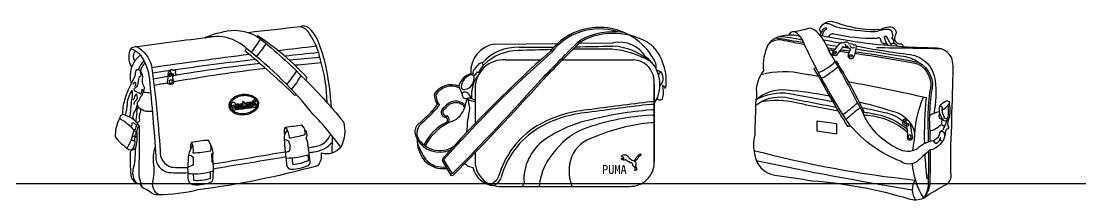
# Model space of a CAD drawing. Header units: inches. Extents: x 8.4 to 50.9, y 14.4 to 39.2.
# Drawn here: x 16.184 to 18.763, y 27.529 to 27.965 of the extents above; entities that cross this region are included whole.
import ezdxf

# ---------------------------------------------------------------- set-up
doc = ezdxf.new("R2010")
doc.units = ezdxf.units.IN
doc.header["$MEASUREMENT"] = 0
doc.layers.add('02', color=2, linetype='Continuous')
doc.layers.add('1', color=1, linetype='Continuous')
doc.styles.add('DIM', font='txt_____.ttf')

msp = doc.modelspace()

# ---------------------------------------------------------------- linework, layer by layer
at = {"layer": '02'}
for p, q in [((17.3369, 27.909), (17.4896, 27.9109)), ((17.542, 27.9115), (17.6243, 27.9125)), ((17.3627, 27.8709), (17.449, 27.8709)), ((17.5014, 27.8709), (17.6741, 27.8709)), ((17.742, 27.8403), (17.7306, 27.8458)), ((17.7245, 27.8108), (17.7245, 27.6208)), ((17.7245, 27.6202), (17.7245, 27.8108)), ((17.2886, 27.8022), (17.2886, 27.7154)), ((17.2886, 27.8022), (17.2886, 27.7154)), ((17.2886, 27.6443), (17.2886, 27.6217)), ((17.2886, 27.6443), (17.2886, 27.6217)), ((17.3531, 27.5622), (17.6643, 27.5622))]:
    msp.add_line(p, q, dxfattribs=at)
for points in [[(18.1307, 27.9371, -0.182061), (18.1274, 27.9465, -0.240767), (18.1519, 27.9652, -0.047444), (18.1767, 27.9586, 0.09533), (18.2781, 27.9455, -0.136165), (18.2955, 27.9511, -0.724018), (18.3099, 27.9282, 0.526469), (18.3239, 27.9099, -0.616459), (18.3292, 27.9025)], [(18.3031, 27.9227, 0.524167), (18.2952, 27.9449, 0.084648), (18.2632, 27.9389, -0.046951), (18.1659, 27.9509, 0.187343), (18.1374, 27.9588)], [(16.4657, 27.6884, -0.057174), (16.4611, 27.6506, -0.077694), (16.4558, 27.6034, 0.210079), (16.4636, 27.5705, -0.127869), (16.4738, 27.5671, 0.230548), (16.4838, 27.5568, -0.108941), (16.4996, 27.5478, 0.221971), (16.517, 27.5424, 0.056427), (16.6143, 27.5542, 0.033441), (16.9064, 27.6132, 0.19494), (16.9148, 27.6438, 0.300692), (16.9616, 27.6581, 0.035708), (16.8947, 27.7376, 0.059702), (16.7329, 27.8975, 0.27077), (16.6318, 27.9236, -0.24136), (16.6359, 27.9268, -0.083981), (16.7034, 27.9432, -0.086102), (16.7544, 27.9303, -0.035864), (16.8673, 27.8303, -0.031415), (16.968, 27.7194, -0.196556), (16.9616, 27.6581)], [(16.9393, 27.7539, 0.031037), (16.9252, 27.8568, 0.037473), (16.9085, 27.9115, 0.112391), (16.8867, 27.9463, 0.154324), (16.8733, 27.9529, 0.248694), (16.8632, 27.951, 0.002828), (16.7366, 27.937)], [(17.2094, 27.6236), (17.2297, 27.5897, 0.401043), (17.2352, 27.5896, 0.012387), (17.4513, 27.8191, -0.008537), (17.5465, 27.9159, -0.27706), (17.7155, 27.9094, -0.240946), (17.7516, 27.8006, 0.322274), (17.7449, 27.8078, -0.101982), (17.7442, 27.7752, -0.439515), (17.7311, 27.7759)], [(17.212, 27.6266), (17.2325, 27.5923, 0.135126), (17.2326, 27.5924, 0.012384), (17.4485, 27.8217, -0.008573), (17.5442, 27.919, -0.164025), (17.6499, 27.9382, -0.140817)], [(18.4327, 27.69, -0.322498), (18.3948, 27.6502, 0.002341), (18.364, 27.6223, -0.313609), (18.3242, 27.6232, -0.121767), (18.2013, 27.7109, -0.039207), (18.0907, 27.9077, 0.152339), (18.0687, 27.9384, 0.443948), (18.0523, 27.931)], [(18.4043, 27.6734, 0.151475), (18.3635, 27.6531, -0.271862), (18.3176, 27.654, -0.183983), (18.232, 27.7421, 0.015978), (18.1498, 27.8931, 0.107944), (18.1199, 27.9402, 0.016381), (18.104, 27.9484, -0.052968), (18.0639, 27.9394, -0.052968)], [(18.1347, 27.9289, -0.362946), (18.1448, 27.9453, 0.85149), (18.1409, 27.948, 0.245568), (18.1307, 27.9371, 0.173555), (18.1289, 27.9301)], [(18.2905, 27.9099, -0.416879), (18.2758, 27.9183, 0.332125), (18.2736, 27.924, 0.195642), (18.2667, 27.923, -0.061959), (18.1617, 27.9334, 0.462487), (18.1492, 27.926)], [(16.6573, 27.9275, 0.004276), (16.4663, 27.9022, 0.179024), (16.4514, 27.8992, 0.290069), (16.453, 27.8527)], [(16.8771, 27.8208, 0.016591), (16.8797, 27.8274, 0.06353), (16.7594, 27.9293, 0.002345), (16.7578, 27.9277)], [(18.0797, 27.9279, 0.095471), (18.0587, 27.931, 0.102197), (18.0213, 27.9243, 0.147572), (18.002, 27.9082, 0.140091), (17.9905, 27.8442, 0.142309), (17.973, 27.7994, -0.115659), (17.9718, 27.773, 0.001778), (17.9693, 27.6866, 0.138671), (17.969, 27.6406, 0.336765), (18.0181, 27.5896, -0.006102), (18.1099, 27.5758, -0.053794), (18.3441, 27.532, 0.192009), (18.3801, 27.5335, -0.022602), (18.4376, 27.5684, 0.25401), (18.4472, 27.5852, -0.021543), (18.4486, 27.7099, -0.002778), (18.4523, 27.8373, 0.075627), (18.4488, 27.8753, 0.283637), (18.4124, 27.8992, -0.009487), (18.3555, 27.9011, -0.0404), (18.1289, 27.9301)], [(18.0041, 27.9111, -0.224991), (18.035, 27.9195, -0.002601), (18.0905, 27.9084, -0.002601)], [(18.0213, 27.9243, -0.009894), (18.0887, 27.9129, -0.009894)], [(18.1425, 27.9082, -0.000448), (18.171, 27.904, -0.000448)], [(18.2959, 27.9051, -0.201114), (18.2854, 27.9261, -1.25623), (18.2903, 27.9261, -0.015664), (18.3022, 27.9046)], [(16.4523, 27.8129, -0.306232), (16.4741, 27.8827, 0.106391), (16.4508, 27.8976, 0.106391)], [(16.4663, 27.9022, -0.188693), (16.5011, 27.857, -0.019183), (16.5219, 27.649, 0.342717), (16.549, 27.609, 0.030859), (16.5891, 27.6082, 0.030859)], [(16.4741, 27.8827, -0.135056), (16.4958, 27.8235, -0.005766), (16.5116, 27.635, 0.389992), (16.5434, 27.5962, 0.033574), (16.5892, 27.5956, 0.033574)], [(16.8529, 27.7867, -0.008955), (16.8501, 27.7841, 0.015877), (16.7285, 27.893, -0.006466), (16.7322, 27.8981)], [(18.1467, 27.9008, -0.001852), (18.1592, 27.8979, -0.000519), (18.1655, 27.8972, -0.000519)], [(18.1487, 27.8961, -0.000461), (18.1585, 27.8939, -0.000343), (18.1626, 27.8934)], [(18.1753, 27.8918, -0.001969), (18.199, 27.8887, -0.001969)], [(18.1781, 27.8955, -0.001868), (18.2007, 27.8925, -0.001868)], [(18.1837, 27.9021, -0.000019), (18.1849, 27.9019, -0.000019)], [(18.1893, 27.9013, -0.000127), (18.1974, 27.9001, -0.000127)], [(18.2132, 27.8867, -0.012681), (18.3654, 27.8613, -0.373706), (18.3947, 27.7914, 0.027627), (18.3902, 27.7254, -0.005981), (18.3918, 27.6703)], [(18.2142, 27.8907, -0.012692), (18.3667, 27.8652, -0.374407), (18.3987, 27.7906, 0.027417), (18.3942, 27.7255, -0.00584), (18.3959, 27.6715)], [(18.2153, 27.8974, -0.001825), (18.3315, 27.8794, -0.13113), (18.3667, 27.8652)], [(18.2158, 27.9044, 0.013265), (18.3474, 27.8837, -0.34347), (18.4086, 27.8201, -0.067085), (18.4054, 27.74, -0.067085)], [(18.1653, 27.8663, -0.63292), (18.1676, 27.8674, -0.028031), (18.2351, 27.7437, -0.77585), (18.232, 27.7421)], [(16.4309, 27.7372, -0.073588), (16.4362, 27.7733, -0.06277), (16.4523, 27.8129, 0.027002), (16.4623, 27.8356, -0.206186), (16.4657, 27.8471, -0.135114), (16.474, 27.8443, -0.169071), (16.4789, 27.8297, 0.182506), (16.4817, 27.8073, -0.285867), (16.4812, 27.7946)], [(16.474, 27.8443, 0.135986), (16.4744, 27.8371, -0.397923), (16.47, 27.8273, 0.047146), (16.4677, 27.8106, -0.218864), (16.4587, 27.8011, 0.379077), (16.4589, 27.7967, 0.085145), (16.4718, 27.7895, 0.75811), (16.4758, 27.7893, 0.095119), (16.4784, 27.7993)], [(16.5534, 27.8338), (16.5543, 27.8339), (16.5551, 27.8342), (16.5548, 27.8361), (16.5519, 27.8359), (16.5521, 27.8343), (16.5531, 27.8301), (16.5532, 27.8315), (16.5557, 27.8328), (16.5592, 27.8337), (16.5607, 27.8351), (16.5608, 27.8366), (16.5595, 27.8378), (16.5595, 27.8402), (16.5601, 27.8439), (16.5582, 27.8452), (16.5567, 27.845), (16.5535, 27.845), (16.5519, 27.8457), (16.5493, 27.8468), (16.5462, 27.845), (16.5439, 27.8415, 0.25486), (16.5408, 27.8369, -0.062107), (16.5395, 27.8167, 0.572088), (16.5438, 27.812, 0.166119), (16.5543, 27.8136, 0.288905), (16.5541, 27.8219, -0.102195), (16.5531, 27.8301)], [(17.9845, 27.8353, -0.120345), (18.0898, 27.8368, -0.001675), (18.1243, 27.8309, -0.001675)], [(18.2013, 27.7109, -0.426472), (18.1956, 27.7085, -0.012217), (18.1143, 27.8492, -0.543993), (18.1186, 27.8507)], [(16.4594, 27.8061, 0.395861), (16.4631, 27.8129, 0.680159), (16.4581, 27.8148, -0.280464), (16.4553, 27.8105)], [(18.1968, 27.8179, -0.009268), (18.3866, 27.7788, 0.030992), (18.3822, 27.6662)], [(16.4478, 27.731, 0.048849), (16.4523, 27.7685, 0.080809), (16.4541, 27.797, 0.135008), (16.4415, 27.7633, -0.081711), (16.4369, 27.7356)], [(16.4591, 27.7621, -0.262517), (16.4622, 27.771, 0.375483), (16.4649, 27.7869, 0.258313), (16.4602, 27.7829, -0.195847), (16.456, 27.7731)], [(16.4569, 27.7252, -0.192607), (16.4609, 27.7464, 0.135612), (16.4672, 27.7675, 0.151775), (16.4749, 27.7814, 0.290698), (16.4807, 27.7986)], [(17.9714, 27.76, -0.197336), (18.0431, 27.7796, 0.004203), (18.1674, 27.7556, 0.004203)], [(17.9718, 27.773, -0.213938), (18.0476, 27.7977, -0.020453), (18.1512, 27.7833, -0.020453)], [(17.9718, 27.773, -0.173523), (18.0536, 27.7888, -0.004274), (18.1596, 27.7688, -0.004274)], [(16.4687, 27.7542, 0.284655), (16.4654, 27.7404, 0.04685), (16.4629, 27.7201, 0.04685)], [(16.4717, 27.7538, -0.300493), (16.4717, 27.7387, 0.039963), (16.4712, 27.7279, -0.355848), (16.4661, 27.7167)], [(16.699, 27.7564, 0.16788), (16.6987, 27.7495, 0.59328), (16.706, 27.7504, 0.09336), (16.7056, 27.7642, 0.832433), (16.6948, 27.7595, 0.557871), (16.6981, 27.7557, 0.596366), (16.6983, 27.7604)], [(17.7246, 27.7747, -0.554021), (17.717, 27.7686, 0.003554), (17.5622, 27.7486, 0.110321), (17.439, 27.7094, 0.190433), (17.3459, 27.5858, -0.174898), (17.3267, 27.5666)], [(17.7245, 27.7634, -0.171267), (17.7165, 27.7622, 0.00353), (17.5629, 27.7424, 0.110393), (17.4422, 27.704, 0.190995), (17.3518, 27.5836, -0.143428), (17.3348, 27.5639)], [(17.9857, 27.7691, -0.100017), (18.07, 27.7668, 0.012834), (18.1728, 27.7465, 0.012834)], [(18.2232, 27.7682, -0.01888), (18.3162, 27.742, -0.228458), (18.3583, 27.6938)], [(18.2299, 27.7545, -0.002245), (18.2854, 27.7426, -0.110998), (18.3291, 27.7223)], [(18.4389, 27.759, -0.077812), (18.4388, 27.7294, -0.050234), (18.4261, 27.6981, 0.4755), (18.4193, 27.6892, -0.210328), (18.4043, 27.6734)], [(18.4254, 27.7551, 0.209315), (18.4302, 27.7319, 0.827788), (18.4327, 27.7291, -0.485016), (18.4365, 27.7238, -0.645612), (18.4291, 27.7239, -0.25687), (18.4198, 27.758, -0.155433), (18.436, 27.7705, -0.644092), (18.4426, 27.7633, -0.107355), (18.4421, 27.7276, 0.211197), (18.4394, 27.7098, -0.656927), (18.4367, 27.7014)], [(16.4713, 27.7101, 0.18818), (16.4309, 27.7372, 0.399104), (16.4232, 27.7278, 0.136498), (16.4127, 27.6826, 0.0688), (16.4459, 27.6519, 0.255356), (16.4621, 27.655, 0.255356)], [(16.4657, 27.6884, 0.084416), (16.4653, 27.6979, -0.71146), (16.4604, 27.6977, 0.07537), (16.4232, 27.7278, 0.07537)], [(17.7245, 27.7498, -0.171271), (17.7165, 27.7486, 0.041015), (17.5629, 27.7229, 0.09471), (17.4575, 27.6753, 0.261049), (17.4077, 27.57, -0.049171), (17.4032, 27.5622)], [(17.7245, 27.7368, -0.171275), (17.7165, 27.7356, 0.06739), (17.5629, 27.7056, 0.14193), (17.486, 27.6523, 0.15988), (17.4442, 27.5622)], [(18.2343, 27.7369, 0.001289), (18.2448, 27.7355, -0.156119), (18.3406, 27.6949)], [(18.2352, 27.7434, 0.00111), (18.2681, 27.7377, -0.109587), (18.3398, 27.7025)], [(18.3416, 27.7239, -0.310999), (18.337, 27.7236, 0.240254), (18.3345, 27.7264, 0.109424), (18.3309, 27.7242, -0.454268), (18.3291, 27.7223, 0.531091), (18.3325, 27.7138, 0.216642), (18.3351, 27.7108, -0.328496), (18.3388, 27.7084, -0.076654), (18.3404, 27.6822, 0.58013), (18.349, 27.6753, 0.424899), (18.3534, 27.6848, -0.007735), (18.3478, 27.7161)], [(16.4414, 27.6552, 0.089307), (16.4586, 27.6996, 0.089307)], [(16.4502, 27.7079, 0.305192), (16.4539, 27.7154, -0.202024), (16.4554, 27.7179, -0.085156), (16.4618, 27.7136, -0.46964), (16.4645, 27.7095, 0.259209), (16.4624, 27.7043, -0.413425), (16.4586, 27.6996)], [(16.4713, 27.7101, -0.007241), (16.4701, 27.6074, 0.108991), (16.4776, 27.5608, 0.108991)], [(17.7245, 27.7185, -0.17128), (17.7165, 27.7173, 0.073959), (17.5783, 27.6824, 0.221181), (17.523, 27.634, 0.169913), (17.5241, 27.5622)], [(16.4543, 27.6521, 0.214037), (16.4606, 27.6752, -0.450047), (16.4657, 27.6853)], [(16.8316, 27.6991, 0.236741), (16.8236, 27.6766, 0.002424), (16.8297, 27.6176, 0.462554), (16.8421, 27.6038, 0.104223), (16.8832, 27.6134, 0.308642), (16.8867, 27.6267, -0.008266), (16.8851, 27.6402, -0.015568), (16.8828, 27.6586, -0.350451), (16.8817, 27.6603, 0.159083), (16.8789, 27.6766, -0.396015), (16.8793, 27.6843, 0.137281), (16.8781, 27.6956, 0.433018), (16.8746, 27.6983)], [(16.8267, 27.6463, 0.388567), (16.8386, 27.6527, 0.119326), (16.8354, 27.6717, 0.059781), (16.8236, 27.6766)], [(16.883, 27.6565, 0.00015), (16.8961, 27.6588, 0.292937), (16.9373, 27.6898)], [(16.4543, 27.6521, 0.178393), (16.449, 27.6447, 0.019368), (16.4505, 27.5904, 0.262002), (16.4636, 27.5705)], [(16.517, 27.5424, -0.274344), (16.5039, 27.572, 0.097722), (16.5067, 27.6152, -0.112817), (16.5099, 27.6577)], [(16.6009, 27.6615, 0.10896), (16.5913, 27.6384, 0.053366), (16.5898, 27.5848, 0.447637), (16.6037, 27.5663, 0.10621), (16.6472, 27.5729, 0.21362), (16.6509, 27.5856, 0.045127), (16.65, 27.6362, 0.217234), (16.6452, 27.6622)], [(16.8845, 27.6442, 0.000104), (16.8961, 27.6461, 0.188633), (16.9414, 27.6703)], [(18.3961, 27.6505, -0.008963), (18.3954, 27.5676, -0.137772), (18.3801, 27.5335)], [(18.3921, 27.6498, -0.008864), (18.3913, 27.568, -0.151231), (18.3801, 27.5335)], [(16.6514, 27.6168, 0.003375), (16.6557, 27.6178, 0.001949), (16.8267, 27.6467, 0.001949)], [(16.6516, 27.6049, 0.005437), (16.6588, 27.6067, 0.001509), (16.8279, 27.6346, 0.001509)], [(16.8427, 27.6319, 0.029804), (16.8449, 27.6154, 0.061826), (16.8831, 27.6249, 0.098636), (16.8813, 27.6389)], [(16.6017, 27.593, -0.052283), (16.6033, 27.5769, 0.09104), (16.6444, 27.5815, 0.086242), (16.6442, 27.5978)]]:
    msp.add_lwpolyline(points, format="xyb", dxfattribs=at)
for points in [[(18.1767, 27.9104, -0.349459), (18.187, 27.9125, -0.600562), (18.198, 27.9095, -0.345142), (18.2102, 27.9065, -0.673759), (18.2158, 27.9048, -0.103352), (18.2092, 27.8756, -0.614407), (18.1968, 27.8792, -0.124985), (18.2031, 27.8966, -0.36762), (18.1961, 27.9038, -0.375059), (18.1917, 27.9037, -0.201128), (18.1866, 27.9001, -0.211378), (18.1846, 27.903, 0.047021), (18.1685, 27.8819, -0.49912), (18.1575, 27.8862, -0.038215)], [(16.5452, 27.8207, 0.332706), (16.5446, 27.814, 0.10548), (16.5508, 27.814, 0.301021), (16.5514, 27.8197, 0.441003)], [(16.745, 27.7572, -0.54092), (16.7456, 27.7537, 0.011926), (16.7087, 27.7487, -0.760299), (16.7084, 27.7521, -0.010075)], [(16.7222, 27.7642, -0.295368), (16.722, 27.7616, 1.96804), (16.7222, 27.7585, -0.563224), (16.722, 27.7552, -1.379354)], [(16.7293, 27.7665, -0.528901), (16.7301, 27.7619, -0.008904), (16.7317, 27.7585, -0.857838), (16.7304, 27.7571, -0.150338), (16.7276, 27.7591, 0.03446), (16.7271, 27.7568, -0.48081), (16.7245, 27.7562, -0.017677), (16.7233, 27.7681, -0.750693), (16.7261, 27.7686, -0.020474), (16.7266, 27.7627, 0.232476)], [(16.7398, 27.7589, 0.686122), (16.7389, 27.7603, -0.96373), (16.7356, 27.7635, -0.548668), (16.7379, 27.7625, 0.759286), (16.74, 27.7628, 0.280014), (16.7383, 27.7664, 1.379354), (16.7382, 27.7574, 0.20587)], [(16.7445, 27.7596, -0.219514), (16.7436, 27.7645, -0.255252), (16.7461, 27.7653, 0.851966), (16.7452, 27.7672, 0.163698), (16.7428, 27.7665, 0.238242), (16.7406, 27.7676, 0.154271), (16.7422, 27.7585, 0.463592)], [(16.7527, 27.7661, -0.048894), (16.7502, 27.7678, -0.797247), (16.7507, 27.769, -0.18206), (16.7531, 27.7687, 0.695326), (16.7531, 27.7715, 0.478946), (16.7478, 27.7714, 0.394735), (16.7495, 27.7659, -0.216922), (16.7526, 27.7634, -0.472933), (16.7515, 27.7598, -0.860481), (16.7503, 27.7612, 0.391179), (16.7493, 27.7639, 0.35217), (16.7474, 27.7631, 0.385715), (16.7492, 27.7553, 0.560639), (16.7556, 27.7584, 0.280056)], [(16.8683, 27.7109, 0.012595), (16.8271, 27.7057, -0.19216), (16.8358, 27.6802, 0.041504), (16.8751, 27.6887, 0.209484)], [(16.5981, 27.6688, -0.152887), (16.602, 27.6438, 0.034014), (16.6452, 27.649, 0.213376), (16.6398, 27.6743, 0.05233)], [(18.3489, 27.6791, -0.519349), (18.3442, 27.6794, -0.23917), (18.3438, 27.6867, -0.509323), (18.349, 27.6858, -0.165589)]]:
    msp.add_lwpolyline(points, format="xyb", close=True, dxfattribs=at)
for points in [[(18.1652, 27.89), (18.1608, 27.8868), (18.161, 27.8853), (18.162, 27.885), (18.1652, 27.8856), (18.1683, 27.8885), (18.1679, 27.8899), (18.1652, 27.89)], [(18.2047, 27.8832), (18.2062, 27.8822), (18.2062, 27.8803), (18.2044, 27.8781), (18.2014, 27.8775), (18.1997, 27.8781), (18.1997, 27.8808), (18.2011, 27.8828), (18.2047, 27.8832)], [(16.5498, 27.8379), (16.5488, 27.8359), (16.5491, 27.8337), (16.5488, 27.8317), (16.548, 27.8307), (16.5469, 27.8303), (16.5452, 27.8304), (16.5446, 27.8312), (16.5445, 27.8328), (16.5441, 27.8339), (16.5437, 27.8348), (16.5437, 27.837), (16.5448, 27.8377), (16.5451, 27.8361), (16.545, 27.835), (16.5465, 27.8349), (16.5473, 27.8369), (16.5473, 27.8382), (16.5469, 27.8386), (16.5485, 27.8389), (16.5492, 27.8403), (16.5485, 27.8411), (16.5471, 27.8416), (16.5448, 27.8416)], [(18.1685, 27.7155), (18.1685, 27.6895), (18.1211, 27.6964), (18.1213, 27.7218), (18.1685, 27.7155)], [(18.3354, 27.7219), (18.3379, 27.7177), (18.338, 27.716), (18.3365, 27.715), (18.3348, 27.7164), (18.3336, 27.7176), (18.3322, 27.7177), (18.3316, 27.7199), (18.3322, 27.7219), (18.3355, 27.7216)], [(18.3408, 27.7107), (18.3421, 27.7094), (18.3432, 27.7102), (18.3444, 27.7132), (18.3444, 27.7142), (18.3396, 27.7152), (18.3381, 27.7139), (18.3397, 27.7132), (18.3409, 27.7139), (18.3409, 27.7148)], [(16.5913, 27.6384), (16.5978, 27.6373), (16.6023, 27.6331), (16.6021, 27.6142), (16.5976, 27.6123), (16.5891, 27.6082)], [(16.651, 27.6439), (16.6473, 27.6409), (16.6481, 27.6234), (16.6486, 27.6214), (16.6513, 27.6205)]]:
    msp.add_lwpolyline(points, dxfattribs=at)
for radius in [0.00457, 0.00181]:
    msp.add_circle((16.7114, 27.7589), radius, dxfattribs=at)
for centre, radius, start, end in [((16.859, 27.9219), 0.0294, 24.9852, 81.7634), ((16.7531, 27.842), 0.1615, 10.1786, 34.863), ((17.5911, 27.7987), 0.1513, 29.1265, 142.9066), ((17.5911, 27.7987), 0.1475, 72.824, 142.9066), ((16.6071, 28.0093), 0.1818, 318.618, 331.0019), ((16.4322, 28.1424), 0.4184, 320.8706, 326.2563), ((17.3449, 27.8427), 0.0668, 96.8673, 184.6844), ((17.6389, 27.8362), 0.0777, 31.5632, 100.8577), ((18.0175, 27.6618), 0.2654, 75.4901, 87.5176), ((18.0468, 27.2982), 0.6267, 77.9698, 81.7382), ((18.1849, 27.9035), 0.00676, 1.513, 51.6481), ((18.2078, 27.9073), 0.00688, 187.4827, 258.2061), ((18.3064, 27.8993), 0.0114, 20.9977, 123.9155), ((18.2999, 27.9151), 0.00885, 32.5306, 66.3594), ((18.3148, 27.9166), 0.00812, 156.46, 232.3868), ((16.4804, 27.8794), 0.0237, 145.4049, 210.7481), ((18.5538, 13.7235), 14.2762, 97.30206, 98.26368), ((18.5538, 13.7235), 14.2762, 96.64276, 97.01625), ((17.8049, 18.9433), 8.9899, 95.72661, 96.25328), ((19.4463, 25.6498), 2.9871, 131.413, 138.4941), ((19.4463, 25.6498), 2.9833, 131.413, 138.5002), ((17.3925, 27.7848), 0.1168, 88.2151, 137.5922), ((17.3943, 27.7729), 0.1204, 89.895, 134.5176), ((17.5805, 23.3228), 4.5742, 91.321, 92.3335), ((17.3981, 36.2889), 8.3874, 269.98651, 270.56229), ((17.5805, 23.3228), 4.5742, 89.4862, 90.6701), ((17.3981, 36.2889), 8.3874, 270.92079, 271.53605), ((17.6015, 27.6735), 0.2243, 59.5254, 84.8707), ((17.6129, 27.7483), 0.1565, 46.519, 86.3138), ((18.2083, 27.9041), 0.00403, 241.4768, 339.6101), ((18.2229, 20.0392), 7.8607, 88.53516, 89.68642), ((16.5018, 27.8392), 0.0335, 123.1243, 165.6422), ((16.5101, 27.8354), 0.0372, 131.5814, 166.153), ((17.8049, 18.9433), 8.9899, 96.71483, 98.00911), ((17.2609, 23.642), 4.2492, 96.7083, 99.5733), ((17.2609, 23.642), 4.2492, 94.7257, 95.7294), ((17.2578, 23.8008), 4.077, 94.8339, 95.7365), ((16.5634, 27.7621), 0.3651, 0.6634, 17.2835), ((17.3858, 27.7817), 0.1186, 137.829, 146.0339), ((17.358, 27.8016), 0.0694, 86.1474, 179.4962), ((17.3082, 27.8396), 0.024, 94.5808, 115.4855), ((17.4, 27.7812), 0.1189, 139.2997, 146.3573), ((17.2986, 27.8561), 0.00983, 4.7756, 47.929), ((17.6709, 27.8171), 0.0539, 353.316, 86.6058), ((17.6559, 27.8104), 0.0827, 326.0231, 53.5288), ((17.7012, 27.8546), 0.0284, 352.5755, 38.9429), ((18.071, 27.9656), 0.1369, 292.9985, 313.5398), ((17.8049, 18.9433), 8.9899, 98.05025, 98.32265), ((17.2609, 23.642), 4.2492, 99.7547, 100.2399), ((17.2578, 23.8008), 4.077, 96.7471, 99.9211), ((16.5708, 28.028), 0.3385, 320.0448, 326.922), ((16.6887, 27.9251), 0.199, 320.4362, 332.3513), ((17.2913, 27.7955), 0.0437, 107.2524, 165.1705), ((17.2876, 27.8029), 0.0328, 104.3476, 176.6357), ((17.2573, 27.8267), 0.0293, 282.6254, 9.456), ((17.2788, 27.8246), 0.0101, 43.3344, 86.4699), ((17.3648, 27.7837), 0.0853, 141.3447, 185.2988), ((17.284, 27.8334), 0.00353, 97.1182, 162.2086), ((17.2927, 27.8399), 0.00961, 123.5067, 198.1465), ((17.2886, 27.8317), 0.00248, 90, 183.666), ((17.2882, 27.8373), 0.00321, 277.1388, 17.0341), ((17.2938, 27.8381), 0.00251, 59.6374, 177.0137), ((17.2951, 27.8463), 0.00596, 269.661, 7.4477), ((17.7428, 27.8328), 0.00761, 96.0781, 172.169), ((17.7208, 27.8257), 0.0258, 313.653, 34.6415), ((17.996, 28.0628), 0.2732, 299.8121, 310.0425), ((17.2578, 23.8008), 4.077, 100.1448, 100.6058), ((17.2308, 27.7613), 0.0489, 68.1294, 148.7139), ((17.2308, 27.7613), 0.0452, 63.3556, 147.3263), ((19.1673, 28.5766), 2.067, 201.8687, 202.4482), ((17.2624, 27.8056), 0.00762, 186.0109, 279.4239), ((16.4856, 27.7257), 0.0651, 78.1422, 92.9397), ((17.2396, 27.7876), 0.0506, 181.0592, 212.1677), ((17.2396, 27.7876), 0.0468, 182.3995, 216.0193), ((17.2667, 27.7861), 0.00983, 152.4701, 296.0048), ((17.2632, 27.7776), 0.0141, 355.2189, 111.9546), ((17.3076, 27.7526), 0.0441, 145.9654, 177.3021), ((17.2656, 27.7158), 0.0617, 73.5053, 85.0459), ((17.7183, 27.8437), 0.4523, 188.4451, 191.5391), ((18.6261, 27.6731), 0.2687, 156.463, 179.7528), ((16.495, 27.7813), 0.0362, 217.4229, 282.5338), ((16.6797, 27.7554), 0.0232, 351.6305, 16.7043), ((17.0162, 27.9003), 0.2282, 314.1379, 322.2748), ((17.0052, 27.9153), 0.2504, 313.4564, 321.687), ((17.2184, 27.743), 0.0124, 111.2353, 273.4238), ((17.2184, 27.743), 0.00864, 103.1066, 282.7889), ((17.241, 27.7382), 0.0317, 41.6801, 148.7789), ((17.241, 27.7382), 0.0279, 36.2039, 151.6086), ((17.213, 27.7696), 0.0527, 291.9662, 343.5004), ((17.6681, 27.6754), 0.4005, 168.7961, 177.3856), ((17.2928, 27.8108), 0.0418, 239.1315, 264.1994), ((17.2948, 27.799), 0.0266, 244.1908, 256.5845), ((17.4184, 28.7061), 1.2352, 308.3187, 310.4499), ((18.4449, 27.4652), 0.3626, 127.1555, 134.2281), ((18.4198, 27.751), 0.00697, 343.3303, 89.2142), ((18.3995, 27.7956), 0.0538, 300.0319, 323.1968), ((17.751, 27.0969), 0.8606, 131.9937, 133.8683), ((16.8214, 28.0882), 0.5023, 311.9646, 315.0356), ((17.2127, 27.7244), 0.00896, 322.2838, 44.3672), ((17.2127, 27.7244), 0.0127, 318.0968, 53.4485), ((18.429, 27.6834), 0.0613, 100.8442, 124.3316), ((18.4253, 27.7339), 0.0078, 131.7078, 272.8332), ((18.4431, 27.718), 0.0192, 151.2087, 199.612), ((16.4855, 27.6955), 0.0204, 134.2287, 173.3298), ((16.8486, 27.697), 0.0248, 163.4085, 198.3203), ((16.8277, 27.7025), 0.00328, 101.5121, 151.4005), ((17.1689, 27.6948), 0.0267, 122.3609, 241.033), ((17.1753, 27.6924), 0.0286, 128.8996, 227.3651), ((17.2726, 27.6108), 0.1203, 116.0409, 154.2468), ((17.2801, 27.6025), 0.1275, 111.8613, 152.6621), ((18.3799, 27.7545), 0.0596, 284.8889, 315.2509), ((18.4283, 27.7162), 0.00573, 235.0409, 330.4617), ((18.4446, 27.6922), 0.0121, 130.6793, 190.5628), ((16.4525, 27.6596), 0.0145, 57.104, 96.3706), ((16.4549, 27.6926), 0.00876, 267.7638, 23.3793), ((16.1046, 27.6914), 0.8371, 356.749, 359.5145), ((17.2314, 27.6774), 0.0843, 178.7159, 218.1454), ((17.2029, 27.7103), 0.0648, 210.4717, 293.1105), ((17.2023, 27.7095), 0.0601, 219.3921, 328.5494), ((18.5315, 27.63), 0.1795, 165.7463, 174.0135), ((18.4112, 27.6731), 0.00599, 172.3948, 271.4044), ((18.4001, 27.686), 0.022, 300.9488, 348.3923), ((18.4252, 27.678), 0.00501, 135.6845, 292.0572), ((18.4234, 27.6871), 0.00869, 355.6846, 108.6305), ((16.6106, 27.6603), 0.0151, 145.8302, 201.4811), ((17.3235, 27.7293), 0.1858, 198.6297, 212.9232), ((18.6341, 30.1748), 2.6116, 255.1991, 263.9691), ((16.8269, 27.825), 0.1938, 270.3961, 287.4813), ((17.2107, 27.6677), 0.0623, 222.8682, 278.4339), ((17.2108, 27.6675), 0.0584, 222.1692, 277.9387), ((17.215, 27.6265), 0.0063, 153.1899, 214.2413), ((19.7998, 36.3143), 8.8793, 258.12716, 260.61976), ((19.2919, 27.687), 0.9099, 182.974, 186.7009), ((16.6059, 27.7461), 0.1532, 263.766, 287.3544), ((17.2931, 27.6554), 0.0482, 231.245, 258.2505), ((17.3386, 27.6206), 0.0567, 192.6166, 265.8889), ((17.3496, 27.6232), 0.0611, 181.3908, 273.2888), ((17.6664, 27.6202), 0.0581, 267.9612, 0.5142), ((18.5315, 27.63), 0.1795, 184.0504, 212.5273), ((18.3965, 27.5538), 0.0438, 146.9449, 214.0911)]:
    msp.add_arc(centre, radius, start, end, dxfattribs=at)
msp.add_ellipse((16.7256, 27.7616), major_axis=(-0.0355, -0.0042), ratio=0.709448, dxfattribs=at)
msp.add_open_spline([(16.693, 27.7577), (16.6931, 27.7565), (16.6934, 27.7553), (16.6943, 27.7529), (16.6949, 27.7518), (16.6964, 27.7496), (16.6973, 27.7485), (16.6994, 27.7465), (16.7006, 27.7455), (16.7032, 27.7438), (16.7047, 27.743), (16.7078, 27.7416), (16.7094, 27.741), (16.7129, 27.74), (16.7147, 27.7397), (16.7185, 27.7391), (16.7204, 27.739), (16.7243, 27.739), (16.7262, 27.7391), (16.7301, 27.7395), (16.732, 27.7399), (16.7358, 27.7408), (16.7376, 27.7414), (16.7412, 27.7428), (16.7428, 27.7435), (16.746, 27.7453), (16.7475, 27.7463), (16.7502, 27.7483), (16.7514, 27.7494), (16.7536, 27.7517), (16.7545, 27.7529), (16.7561, 27.7554), (16.7567, 27.7566), (16.7577, 27.7591), (16.758, 27.7604), (16.7583, 27.7629), (16.7583, 27.7641), (16.758, 27.7666), (16.7577, 27.7678), (16.7569, 27.7702), (16.7563, 27.7713), (16.7548, 27.7736), (16.7539, 27.7746), (16.7518, 27.7767), (16.7506, 27.7776), (16.748, 27.7794), (16.7466, 27.7801), (16.7435, 27.7815), (16.7418, 27.7821), (16.7383, 27.7831), (16.7365, 27.7835), (16.7328, 27.784), (16.7309, 27.7842), (16.727, 27.7842), (16.725, 27.7841), (16.7211, 27.7836), (16.7192, 27.7833), (16.7154, 27.7824), (16.7136, 27.7818), (16.7101, 27.7804), (16.7084, 27.7797), (16.7052, 27.7779), (16.7037, 27.777), (16.701, 27.7749), (16.6998, 27.7738), (16.6976, 27.7715), (16.6967, 27.7703), (16.6951, 27.7679), (16.6945, 27.7666), (16.6935, 27.7641), (16.6932, 27.7628), (16.6929, 27.7603), (16.6928, 27.7591), (16.693, 27.7578), (16.693, 27.7578), (16.693, 27.7577)], degree=3, knots=[0, 0, 0, 0, 0.174371, 0.174371, 0.348743, 0.348743, 0.523114, 0.523114, 0.697485, 0.697485, 0.871857, 0.871857, 1.046228, 1.046228, 1.2206, 1.2206, 1.394971, 1.394971, 1.569342, 1.569342, 1.743714, 1.743714, 1.918085, 1.918085, 2.092456, 2.092456, 2.266828, 2.266828, 2.441199, 2.441199, 2.61557, 2.61557, 2.789942, 2.789942, 2.964313, 2.964313, 3.138685, 3.138685, 3.313056, 3.313056, 3.487427, 3.487427, 3.661799, 3.661799, 3.83617, 3.83617, 4.010541, 4.010541, 4.184913, 4.184913, 4.359284, 4.359284, 4.533655, 4.533655, 4.708027, 4.708027, 4.882398, 4.882398, 5.05677, 5.05677, 5.231141, 5.231141, 5.405512, 5.405512, 5.579884, 5.579884, 5.754255, 5.754255, 5.928626, 5.928626, 6.102998, 6.102998, 6.277369, 6.277369, 6.283185, 6.283185, 6.283185, 6.283185], dxfattribs=at)
msp.add_spline([(17.6777, 27.6008), (17.678, 27.6057), (17.6755, 27.61), (17.6725, 27.6137), (17.6719, 27.6168), (17.67, 27.6186), (17.6679, 27.6198), (17.6651, 27.6204), (17.6642, 27.6217), (17.6617, 27.622), (17.6602, 27.6229), (17.6581, 27.6253), (17.6562, 27.6262), (17.6532, 27.6266), (17.6504, 27.6262), (17.648, 27.6272), (17.6458, 27.6275), (17.6446, 27.629), (17.6464, 27.6302), (17.6492, 27.6302), (17.6504, 27.6305), (17.6504, 27.6318), (17.6495, 27.6333), (17.6483, 27.6336), (17.6449, 27.6348), (17.6455, 27.637), (17.6489, 27.6394), (17.6519, 27.6394), (17.6547, 27.6388), (17.6575, 27.6379), (17.6593, 27.636), (17.6611, 27.6348), (17.663, 27.6321), (17.6663, 27.629), (17.6709, 27.6262), (17.6761, 27.6247), (17.6783, 27.6275), (17.6814, 27.6327), (17.6869, 27.6388), (17.6909, 27.6416), (17.6924, 27.6397), (17.6909, 27.6376), (17.6887, 27.636), (17.6863, 27.6336), (17.6826, 27.6275), (17.6789, 27.6244), (17.6777, 27.6232), (17.6795, 27.6201), (17.6798, 27.6152), (17.6789, 27.6115), (17.6786, 27.6115), (17.6807, 27.6085), (17.6814, 27.6063), (17.6814, 27.6039), (17.6804, 27.6011), (17.6789, 27.6005), (17.6777, 27.6014), (17.6777, 27.6018)], degree=3, dxfattribs=at)
at = {"layer": '1'}
msp.add_line((8.7087, 27.5691), (29.0349, 27.5691), dxfattribs=at)

# ---------------------------------------------------------------- texts
at = {"layer": '02', "insert": (17.5978, 27.6142), "char_height": 0.021945, "width": 0.080745, "attachment_point": 1, "style": 'DIM'}
msp.add_mtext('\\f@黑体|b0|i0|c134|p2;PUMA', dxfattribs=at)

doc.saveas('drawing.dxf')
